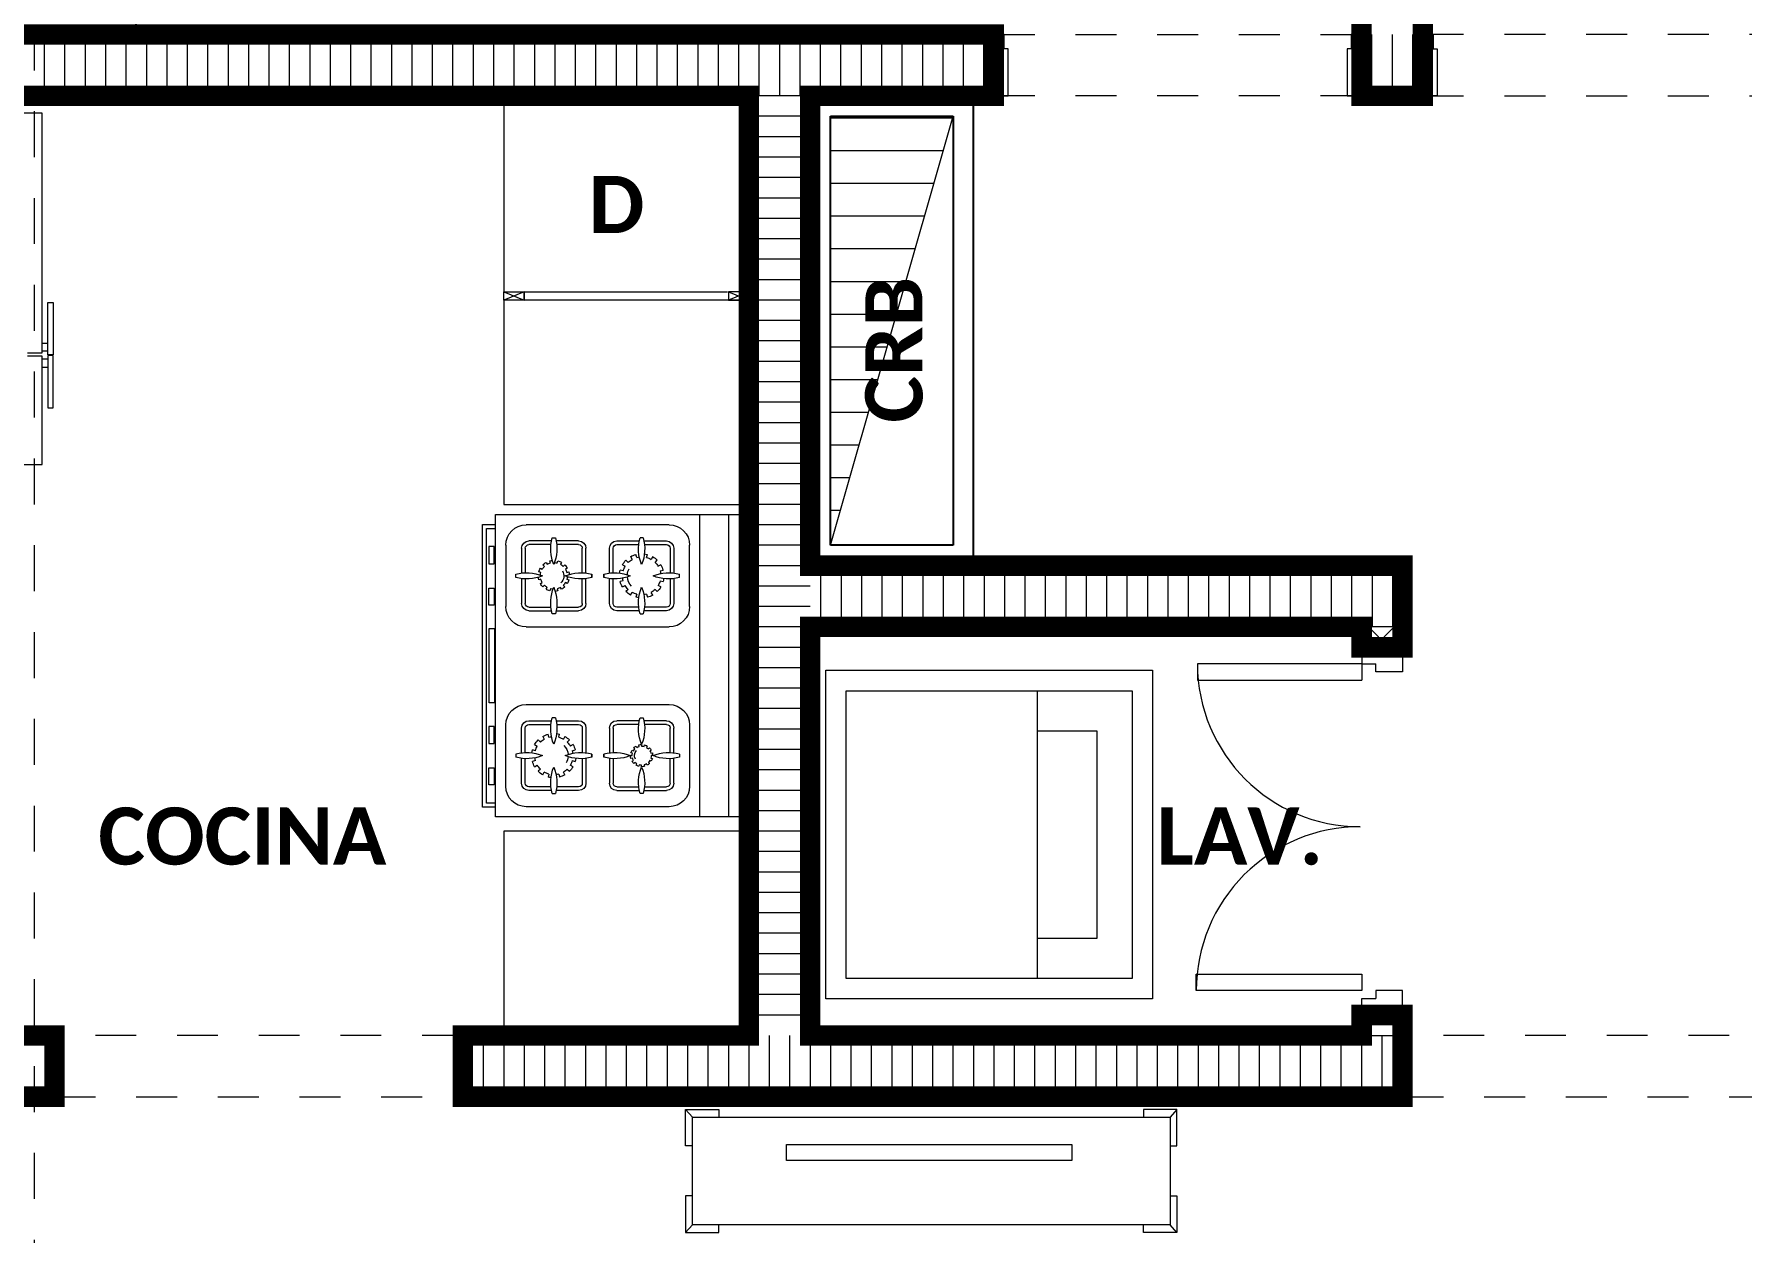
# Model space of a CAD drawing. Header units: metres. Extents: x -144 to 1000, y -717 to 29.
# Drawn here: x 642.254 to 646.436, y -554.597 to -551.663 of the extents above; entities that cross this region are included whole.
import ezdxf

# ---------------------------------------------------------------- set-up
doc = ezdxf.new("R2010")
doc.units = ezdxf.units.M
for name, pattern in [('Basculante', [0.11625, 0.075, -0.04125]), ('basculante modificado', [0.18, 0.1125, -0.0675]), ('Trazo', [0.45, 0.225, -0.225])]:
    doc.linetypes.add(name, pattern=pattern)
doc.layers.get('0').update_dxf_attribs({"color": 1})
doc.layers.add('00-MEDICION', color=30, linetype='Continuous')
for name, color, linetype, lineweight in [('A-DETL', 1, 'Continuous', 9), ('A-DETL-GENF', 1, 'Continuous', 9), ('A-DETL-MEDM', 1, 'Continuous', 30), ('A-DETL-THIN', 1, 'Continuous', 9), ('A-DOOR', 1, 'Continuous', 9), ('A-DOOR-FRAM', 1, 'Continuous', 9), ('A-DOOR-HDLN', 1, 'Trazo', 20), ('A-FLOR', 2, 'Continuous', 9), ('A-GENM', 1, 'Continuous', 9), ('A-WALL', 4, 'Continuous', 9), ('G-ANNO-TEXT', 2, 'Continuous', 9), ('G-IMPT', 1, 'Continuous', 9), ('I-FURN', 2, 'Continuous', 9)]:
    doc.layers.add(name, color=color, linetype=linetype, lineweight=lineweight)
doc.layers.add('A-WALL-PATT', color=7, linetype='Continuous', lineweight=35, true_color=0x9c9c9c)
doc.styles.add('Calibri_B', font='calibrib.ttf', dxfattribs={"height": 0.165})

# ---------------------------------------------------------------- blocks, each defined once
blk = doc.blocks.new('ESTUFA TIPO - 13-estufa_dwg-319792-Nivel 9')
at = {"layer": 'G-IMPT'}
for p, q in [((-2234.0276, 503.5424), (-2234.0276, 504.2824)), ((-2233.957, 503.5424), (-2233.957, 504.2824)), ((-2233.882, 504.2574), (-2233.532, 504.2574)), ((-2233.8184, 504.2253), (-2233.8106, 504.2253)), ((-2233.5956, 504.2253), (-2233.6034, 504.2253)), ((-2233.932, 504.0574), (-2233.932, 504.2074)), ((-2233.8932, 504.1999), (-2233.8932, 504.1391)), ((-2233.8842, 504.1999), (-2233.8842, 504.1398)), ((-2233.8201, 504.2179), (-2233.8752, 504.2179)), ((-2233.8214, 504.2089), (-2233.8752, 504.2089)), ((-2233.8417, 504.1795), (-2233.8378, 504.1728)), ((-2233.8266, 504.1775), (-2233.8286, 504.1849)), ((-2233.7537, 504.2179), (-2233.8089, 504.2179)), ((-2233.7537, 504.2089), (-2233.8076, 504.2089)), ((-2233.8024, 504.1775), (-2233.8004, 504.1849)), ((-2233.7873, 504.1795), (-2233.7912, 504.1728)), ((-2233.7447, 504.1398), (-2233.7447, 504.1999)), ((-2233.7357, 504.1391), (-2233.7357, 504.1999)), ((-2233.6782, 504.1391), (-2233.6782, 504.1999)), ((-2233.6692, 504.1398), (-2233.6692, 504.1999)), ((-2233.6602, 504.2179), (-2233.6051, 504.2179)), ((-2233.6602, 504.2089), (-2233.6064, 504.2089)), ((-2233.5939, 504.2179), (-2233.5387, 504.2179)), ((-2233.5926, 504.2089), (-2233.5387, 504.2089)), ((-2233.5297, 504.1999), (-2233.5297, 504.1398)), ((-2233.5207, 504.1999), (-2233.5207, 504.1391)), ((-2233.482, 504.2074), (-2233.482, 504.0574)), ((-2233.9074, 504.1285), (-2233.9074, 504.1363)), ((-2233.8596, 504.1445), (-2233.867, 504.1465)), ((-2233.8615, 504.1596), (-2233.8549, 504.1558)), ((-2233.8475, 504.1654), (-2233.8529, 504.1708)), ((-2233.7815, 504.1654), (-2233.7761, 504.1708)), ((-2233.7675, 504.1596), (-2233.7741, 504.1558)), ((-2233.7694, 504.1445), (-2233.762, 504.1465)), ((-2233.631, 504.1409), (-2233.6362, 504.1423)), ((-2233.6324, 504.1514), (-2233.6278, 504.1488)), ((-2233.6226, 504.1555), (-2233.6264, 504.1593)), ((-2233.6185, 504.1654), (-2233.6158, 504.1607)), ((-2233.608, 504.164), (-2233.6093, 504.1692)), ((-2233.591, 504.164), (-2233.5897, 504.1692)), ((-2233.5805, 504.1654), (-2233.5832, 504.1607)), ((-2233.5764, 504.1555), (-2233.5726, 504.1593)), ((-2233.5666, 504.1514), (-2233.5712, 504.1488)), ((-2233.568, 504.1409), (-2233.5628, 504.1423)), ((-2233.5066, 504.1285), (-2233.5066, 504.1363)), ((-2233.8932, 504.1257), (-2233.8932, 504.0649)), ((-2233.8842, 504.125), (-2233.8842, 504.0649)), ((-2233.8596, 504.1204), (-2233.867, 504.1184)), ((-2233.8615, 504.1053), (-2233.8549, 504.1091)), ((-2233.8475, 504.0994), (-2233.8529, 504.094)), ((-2233.7815, 504.0994), (-2233.7761, 504.094)), ((-2233.7675, 504.1053), (-2233.7741, 504.1091)), ((-2233.7694, 504.1204), (-2233.762, 504.1184)), ((-2233.7447, 504.0649), (-2233.7447, 504.125)), ((-2233.7357, 504.0649), (-2233.7357, 504.1257)), ((-2233.6782, 504.0649), (-2233.6782, 504.1257)), ((-2233.6692, 504.0649), (-2233.6692, 504.125)), ((-2233.631, 504.124), (-2233.6362, 504.1226)), ((-2233.6324, 504.1134), (-2233.6278, 504.1161)), ((-2233.6226, 504.1093), (-2233.6264, 504.1055)), ((-2233.6185, 504.0995), (-2233.6158, 504.1041)), ((-2233.608, 504.1009), (-2233.6093, 504.0957)), ((-2233.591, 504.1009), (-2233.5897, 504.0957)), ((-2233.5805, 504.0995), (-2233.5832, 504.1041)), ((-2233.5764, 504.1093), (-2233.5726, 504.1055)), ((-2233.5666, 504.1134), (-2233.5712, 504.1161)), ((-2233.568, 504.124), (-2233.5628, 504.1226)), ((-2233.5297, 504.125), (-2233.5297, 504.0649)), ((-2233.5207, 504.1257), (-2233.5207, 504.0649)), ((-2233.8752, 504.0559), (-2233.8214, 504.0559)), ((-2233.8417, 504.0854), (-2233.8378, 504.092)), ((-2233.8266, 504.0874), (-2233.8286, 504.08)), ((-2233.8076, 504.0559), (-2233.7537, 504.0559)), ((-2233.8024, 504.0874), (-2233.8004, 504.08)), ((-2233.7873, 504.0854), (-2233.7912, 504.092)), ((-2233.6064, 504.0559), (-2233.6602, 504.0559)), ((-2233.5387, 504.0559), (-2233.5926, 504.0559)), ((-2233.8752, 504.0469), (-2233.8201, 504.0469)), ((-2233.8106, 504.0396), (-2233.8184, 504.0396)), ((-2233.8089, 504.0469), (-2233.7537, 504.0469)), ((-2233.6051, 504.0469), (-2233.6602, 504.0469)), ((-2233.6034, 504.0396), (-2233.5956, 504.0396)), ((-2233.5387, 504.0469), (-2233.5939, 504.0469)), ((-2233.532, 504.0074), (-2233.882, 504.0074)), ((-2233.532, 503.8174), (-2233.882, 503.8174)), ((-2233.932, 503.7674), (-2233.932, 503.6174)), ((-2233.8932, 503.6991), (-2233.8932, 503.7599)), ((-2233.8842, 503.6998), (-2233.8842, 503.7599)), ((-2233.8752, 503.7779), (-2233.8201, 503.7779)), ((-2233.8752, 503.7689), (-2233.8214, 503.7689)), ((-2233.8106, 503.7853), (-2233.8184, 503.7853)), ((-2233.8089, 503.7779), (-2233.7537, 503.7779)), ((-2233.8076, 503.7689), (-2233.7537, 503.7689)), ((-2233.7447, 503.7599), (-2233.7447, 503.6998)), ((-2233.7357, 503.7599), (-2233.7357, 503.6991)), ((-2233.6782, 503.7599), (-2233.6782, 503.6991)), ((-2233.6692, 503.7599), (-2233.6692, 503.6998)), ((-2233.6051, 503.7779), (-2233.6602, 503.7779)), ((-2233.6064, 503.7689), (-2233.6602, 503.7689)), ((-2233.6034, 503.7853), (-2233.5956, 503.7853)), ((-2233.5387, 503.7779), (-2233.5939, 503.7779)), ((-2233.5387, 503.7689), (-2233.5926, 503.7689)), ((-2233.5297, 503.6998), (-2233.5297, 503.7599)), ((-2233.5207, 503.6991), (-2233.5207, 503.7599)), ((-2233.482, 503.6174), (-2233.482, 503.7674)), ((-2233.8205, 503.715), (-2233.8215, 503.7187)), ((-2233.8145, 503.7196), (-2233.8145, 503.7158)), ((-2233.8085, 503.715), (-2233.8075, 503.7187)), ((-2233.6465, 503.7196), (-2233.6399, 503.7158)), ((-2233.6325, 503.7254), (-2233.6379, 503.7308)), ((-2233.6267, 503.7395), (-2233.6228, 503.7328)), ((-2233.6116, 503.7375), (-2233.6136, 503.7449)), ((-2233.5874, 503.7375), (-2233.5854, 503.7449)), ((-2233.5723, 503.7395), (-2233.5762, 503.7328)), ((-2233.5665, 503.7254), (-2233.5611, 503.7308)), ((-2233.5525, 503.7196), (-2233.5591, 503.7158)), ((-2233.9074, 503.6963), (-2233.9074, 503.6885)), ((-2233.8932, 503.6249), (-2233.8932, 503.6857)), ((-2233.8842, 503.6249), (-2233.8842, 503.685)), ((-2233.8417, 503.6924), (-2233.8378, 503.6924)), ((-2233.837, 503.6985), (-2233.8407, 503.6995)), ((-2233.837, 503.6864), (-2233.8407, 503.6854)), ((-2233.838, 503.706), (-2233.8347, 503.7041)), ((-2233.838, 503.6788), (-2233.8347, 503.6808)), ((-2233.831, 503.7089), (-2233.8337, 503.7116)), ((-2233.831, 503.6759), (-2233.8337, 503.6732)), ((-2233.8281, 503.7159), (-2233.8262, 503.7126)), ((-2233.8009, 503.7159), (-2233.8028, 503.7126)), ((-2233.798, 503.7089), (-2233.7953, 503.7116)), ((-2233.798, 503.6759), (-2233.7953, 503.6732)), ((-2233.791, 503.706), (-2233.7943, 503.7041)), ((-2233.791, 503.6788), (-2233.7943, 503.6808)), ((-2233.792, 503.6985), (-2233.7883, 503.6995)), ((-2233.792, 503.6864), (-2233.7883, 503.6854)), ((-2233.7873, 503.6924), (-2233.7912, 503.6924)), ((-2233.7447, 503.685), (-2233.7447, 503.6249)), ((-2233.7357, 503.6857), (-2233.7357, 503.6249)), ((-2233.6782, 503.6857), (-2233.6782, 503.6249)), ((-2233.6692, 503.685), (-2233.6692, 503.6249)), ((-2233.6446, 503.7045), (-2233.652, 503.7065)), ((-2233.6446, 503.6804), (-2233.652, 503.6784)), ((-2233.5544, 503.7045), (-2233.547, 503.7065)), ((-2233.5544, 503.6804), (-2233.547, 503.6784)), ((-2233.5297, 503.6249), (-2233.5297, 503.685)), ((-2233.5207, 503.6249), (-2233.5207, 503.6857)), ((-2233.5066, 503.6963), (-2233.5066, 503.6885)), ((-2233.8281, 503.6689), (-2233.8262, 503.6722)), ((-2233.8205, 503.6699), (-2233.8215, 503.6662)), ((-2233.8145, 503.6653), (-2233.8145, 503.6691)), ((-2233.8085, 503.6699), (-2233.8075, 503.6662)), ((-2233.8009, 503.6689), (-2233.8028, 503.6722)), ((-2233.6465, 503.6653), (-2233.6399, 503.6691)), ((-2233.6325, 503.6594), (-2233.6379, 503.654)), ((-2233.6267, 503.6454), (-2233.6228, 503.652)), ((-2233.6116, 503.6474), (-2233.6136, 503.64)), ((-2233.5874, 503.6474), (-2233.5854, 503.64)), ((-2233.5723, 503.6454), (-2233.5762, 503.652)), ((-2233.5665, 503.6594), (-2233.5611, 503.654)), ((-2233.5525, 503.6653), (-2233.5591, 503.6691)), ((-2233.8214, 503.6159), (-2233.8752, 503.6159)), ((-2233.8201, 503.6069), (-2233.8752, 503.6069)), ((-2233.8184, 503.5996), (-2233.8106, 503.5996)), ((-2233.7537, 503.6069), (-2233.8089, 503.6069)), ((-2233.7537, 503.6159), (-2233.8076, 503.6159)), ((-2233.6602, 503.6159), (-2233.6064, 503.6159)), ((-2233.6602, 503.6069), (-2233.6051, 503.6069)), ((-2233.5956, 503.5996), (-2233.6034, 503.5996)), ((-2233.5939, 503.6069), (-2233.5387, 503.6069)), ((-2233.5926, 503.6159), (-2233.5387, 503.6159)), ((-2233.882, 503.5674), (-2233.532, 503.5674))]:
    blk.add_line(p, q, dxfattribs=at)
at = {"layer": 'G-IMPT', "flags": 128}
for points in [[(-2234.057, 504.2824), (-2234.057, 503.5424), (-2233.457, 503.5424), (-2233.457, 504.2824)], [(-2233.4538, 504.1621), (-2233.4538, 504.2041), (-2233.4404, 504.2041), (-2233.4404, 504.1621)], [(-2233.7216, 504.1363), (-2233.7216, 504.1285)], [(-2233.6924, 504.1363), (-2233.6924, 504.1285)], [(-2233.4538, 504.1027), (-2233.4538, 504.0608), (-2233.4404, 504.0608), (-2233.4404, 504.1027)], [(-2233.4543, 504.0034), (-2233.4543, 503.8215), (-2233.4409, 503.8215), (-2233.4409, 504.0034)], [(-2233.4538, 503.7221), (-2233.4538, 503.7641), (-2233.4404, 503.7641), (-2233.4404, 503.7221)], [(-2233.7216, 503.6963), (-2233.7216, 503.6885)], [(-2233.6924, 503.6885), (-2233.6924, 503.6963)], [(-2233.4538, 503.6627), (-2233.4538, 503.6208), (-2233.4404, 503.6208), (-2233.4404, 503.6627)]]:
    blk.add_lwpolyline(points, close=True, dxfattribs=at)
for points in [[(-2233.457, 503.5664), (-2233.4247, 503.5664), (-2233.4247, 504.2584), (-2233.457, 504.2584)], [(-2233.457, 503.5764), (-2233.4347, 503.5764), (-2233.4347, 504.2484), (-2233.457, 504.2484)]]:
    blk.add_lwpolyline(points, dxfattribs=at)
at = {"layer": 'G-IMPT'}
for centre, radius, start, end in [((-2233.882, 504.2074), 0.05, 90, 180), ((-2233.7205, 504.1985), 0.1015, 164.6884, 202.146), ((-2233.9085, 504.1985), 0.1015, 337.854, 15.3116), ((-2233.5055, 504.1985), 0.1015, 164.6884, 202.146), ((-2233.6935, 504.1985), 0.1015, 337.854, 15.3116), ((-2233.532, 504.2074), 0.05, 360, 90), ((-2233.8752, 504.1999), 0.018, 90, 180), ((-2233.8752, 504.1999), 0.009, 90, 180), ((-2233.8145, 504.1324), 0.0543, 120, 135), ((-2233.8145, 504.1324), 0.0467, 105, 120), ((-2233.8145, 504.1324), 0.0543, 97.1393, 105), ((-2233.8145, 504.1324), 0.0467, 75, 83.1767), ((-2233.8145, 504.1324), 0.0543, 60, 75), ((-2233.7537, 504.1999), 0.018, 0, 90), ((-2233.7537, 504.1999), 0.009, 0, 90), ((-2233.6602, 504.1999), 0.018, 90, 180), ((-2233.6602, 504.1999), 0.009, 90, 180), ((-2233.5387, 504.1999), 0.018, 0, 90), ((-2233.5387, 504.1999), 0.009, 0, 90), ((-2233.8806, 504.0385), 0.1015, 67.854, 105.3116), ((-2233.8145, 504.1324), 0.0543, 150, 165), ((-2233.8145, 504.1324), 0.0467, 165, 173.1767), ((-2233.8145, 504.1324), 0.0467, 135, 150), ((-2233.8145, 504.1324), 0.0467, 45, 60), ((-2233.7484, 504.0385), 0.1015, 74.6884, 112.146), ((-2233.7484, 504.0385), 0.1015, 74.6884, 112.146), ((-2233.8145, 504.1324), 0.0351, 4.25, 30), ((-2233.8145, 504.1324), 0.0543, 30, 45), ((-2233.8145, 504.1324), 0.0467, 15, 30), ((-2233.8145, 504.1324), 0.0543, 7.1393, 15), ((-2233.6656, 504.0385), 0.1015, 67.854, 105.3116), ((-2233.6656, 504.0385), 0.1015, 67.854, 105.3116), ((-2233.5995, 504.1324), 0.038, 165, 174.7459), ((-2233.5995, 504.1324), 0.038, 135, 150), ((-2233.5995, 504.1324), 0.0327, 150, 165), ((-2233.5995, 504.1324), 0.0245, 150, 225), ((-2233.5995, 504.1324), 0.0327, 120, 135), ((-2233.5995, 504.1324), 0.038, 105, 120), ((-2233.5995, 504.1324), 0.0327, 93.1677, 105), ((-2233.5995, 504.1324), 0.038, 75, 84.7459), ((-2233.5995, 504.1324), 0.0327, 60, 75), ((-2233.5995, 504.1324), 0.038, 45, 60), ((-2233.5995, 504.1324), 0.0327, 30, 45), ((-2233.5334, 504.0385), 0.1015, 74.6884, 112.146), ((-2233.5995, 504.1324), 0.0327, 3.1677, 15), ((-2233.5995, 504.1324), 0.038, 15, 30), ((-2233.8806, 504.2264), 0.1015, 254.6884, 292.146), ((-2233.8145, 504.1324), 0.0543, 187.1393, 195), ((-2233.8145, 504.1324), 0.0543, 210, 225), ((-2233.8145, 504.1324), 0.0467, 195, 210), ((-2233.8145, 504.1324), 0.0467, 225, 240), ((-2233.7205, 504.0663), 0.1015, 157.854, 195.3116), ((-2233.9085, 504.0663), 0.1015, 344.6884, 22.146), ((-2233.8145, 504.1324), 0.0351, 315, 355.75), ((-2233.8145, 504.1324), 0.0543, 300, 315), ((-2233.7484, 504.2264), 0.1015, 247.854, 285.3116), ((-2233.7484, 504.2264), 0.1015, 247.854, 285.3116), ((-2233.8145, 504.1324), 0.0467, 315, 330), ((-2233.8145, 504.1324), 0.0467, 345, 353.1767), ((-2233.8145, 504.1324), 0.0543, 330, 345), ((-2233.6656, 504.2264), 0.1015, 254.6884, 292.146), ((-2233.6656, 504.2264), 0.1015, 254.6884, 292.146), ((-2233.5995, 504.1324), 0.038, 195, 210), ((-2233.5995, 504.1324), 0.0327, 183.1677, 195), ((-2233.5995, 504.1324), 0.0327, 210, 225), ((-2233.5995, 504.1324), 0.038, 225, 240), ((-2233.5995, 504.1324), 0.0327, 240, 255), ((-2233.5995, 504.1324), 0.038, 255, 264.7459), ((-2233.5055, 504.0663), 0.1015, 157.854, 195.3116), ((-2233.6935, 504.0663), 0.1015, 344.6884, 22.146), ((-2233.5995, 504.1324), 0.0327, 273.1677, 285), ((-2233.5995, 504.1324), 0.038, 285, 300), ((-2233.5995, 504.1324), 0.0327, 300, 315), ((-2233.5995, 504.1324), 0.038, 315, 330), ((-2233.5334, 504.2264), 0.1015, 247.854, 285.3116), ((-2233.5995, 504.1324), 0.0327, 330, 345), ((-2233.5995, 504.1324), 0.038, 345, 354.7459), ((-2233.882, 504.0574), 0.05, 180, 270), ((-2233.8752, 504.0649), 0.018, 180, 270), ((-2233.8752, 504.0649), 0.009, 180, 270), ((-2233.8145, 504.1324), 0.0543, 240, 255), ((-2233.8145, 504.1324), 0.0467, 255, 263.1767), ((-2233.8145, 504.1324), 0.0543, 277.1393, 285), ((-2233.8145, 504.1324), 0.0467, 285, 300), ((-2233.7537, 504.0649), 0.018, 270, 0), ((-2233.7537, 504.0649), 0.009, 270, 0), ((-2233.6602, 504.0649), 0.018, 180, 270), ((-2233.6602, 504.0649), 0.009, 180, 270), ((-2233.5387, 504.0649), 0.009, 270, 360), ((-2233.5387, 504.0649), 0.018, 270, 0), ((-2233.532, 504.0574), 0.05, 270, 0), ((-2233.882, 503.7674), 0.05, 90, 180), ((-2233.532, 503.7674), 0.05, 360, 90), ((-2233.8752, 503.7599), 0.018, 90, 180), ((-2233.8752, 503.7599), 0.009, 90, 180), ((-2233.7205, 503.7585), 0.1015, 164.6884, 202.146), ((-2233.9085, 503.7585), 0.1015, 337.854, 15.3116), ((-2233.7537, 503.7599), 0.018, 0, 90), ((-2233.7537, 503.7599), 0.009, 0, 90), ((-2233.6602, 503.7599), 0.018, 90, 180), ((-2233.6602, 503.7599), 0.009, 90, 180), ((-2233.5055, 503.7585), 0.1015, 164.6884, 202.146), ((-2233.6935, 503.7585), 0.1015, 337.854, 15.3116), ((-2233.5387, 503.7599), 0.018, 0, 90), ((-2233.5387, 503.7599), 0.009, 0, 90), ((-2233.8145, 503.6924), 0.0272, 105, 120), ((-2233.8145, 503.6924), 0.0272, 75, 90), ((-2233.5995, 503.6924), 0.0543, 150, 165), ((-2233.5995, 503.6924), 0.0467, 135, 150), ((-2233.5995, 503.6924), 0.0543, 120, 135), ((-2233.5995, 503.6924), 0.0351, 135, 175.75), ((-2233.5995, 503.6924), 0.0467, 105, 120), ((-2233.5995, 503.6924), 0.0543, 97.1393, 105), ((-2233.5995, 503.6924), 0.0467, 75, 83.1767), ((-2233.5995, 503.6924), 0.0543, 60, 75), ((-2233.5995, 503.6924), 0.0467, 45, 60), ((-2233.5995, 503.6924), 0.0543, 30, 45), ((-2233.8806, 503.5985), 0.1015, 67.854, 105.3116), ((-2233.8806, 503.7864), 0.1015, 254.6884, 292.146), ((-2233.8145, 503.6924), 0.0272, 165, 180), ((-2233.8145, 503.6924), 0.0272, 195, 210), ((-2233.8145, 503.6924), 0.0272, 135, 150), ((-2233.8145, 503.6924), 0.0233, 180, 195), ((-2233.8145, 503.6924), 0.0233, 150, 165), ((-2233.8145, 503.6924), 0.0233, 210, 225), ((-2233.8145, 503.6924), 0.0233, 120, 135), ((-2233.8145, 503.6924), 0.0233, 90, 105), ((-2233.8145, 503.6924), 0.0233, 60, 75), ((-2233.8145, 503.6924), 0.0233, 300, 315), ((-2233.8145, 503.6924), 0.0175, 330, 45), ((-2233.8145, 503.6924), 0.0272, 45, 60), ((-2233.8145, 503.6924), 0.0233, 30, 45), ((-2233.8145, 503.6924), 0.0272, 315, 330), ((-2233.8145, 503.6924), 0.0233, 330, 345), ((-2233.8145, 503.6924), 0.0233, 360, 15), ((-2233.8145, 503.6924), 0.0272, 15, 30), ((-2233.8145, 503.6924), 0.0272, 345, 360), ((-2233.7484, 503.5985), 0.1015, 74.6884, 112.146), ((-2233.7484, 503.5985), 0.1015, 74.6884, 112.146), ((-2233.7484, 503.7864), 0.1015, 247.854, 285.3116), ((-2233.7484, 503.7864), 0.1015, 247.854, 285.3116), ((-2233.6656, 503.5985), 0.1015, 67.854, 105.3116), ((-2233.6656, 503.5985), 0.1015, 67.854, 105.3116), ((-2233.6656, 503.7864), 0.1015, 254.6884, 292.146), ((-2233.6656, 503.7864), 0.1015, 254.6884, 292.146), ((-2233.5995, 503.6924), 0.0543, 187.1393, 195), ((-2233.5995, 503.6924), 0.0467, 165, 173.1767), ((-2233.5995, 503.6924), 0.0467, 195, 210), ((-2233.5995, 503.6924), 0.0351, 184.25, 210), ((-2233.5334, 503.5985), 0.1015, 74.6884, 112.146), ((-2233.5334, 503.7864), 0.1015, 247.854, 285.3116), ((-2233.5995, 503.6924), 0.0467, 15, 30), ((-2233.5995, 503.6924), 0.0467, 345, 353.1767), ((-2233.5995, 503.6924), 0.0543, 330, 345), ((-2233.5995, 503.6924), 0.0543, 7.1393, 15), ((-2233.8145, 503.6924), 0.0272, 225, 240), ((-2233.8145, 503.6924), 0.0233, 240, 255), ((-2233.7205, 503.6263), 0.1015, 157.854, 195.3116), ((-2233.8145, 503.6924), 0.0272, 255, 270), ((-2233.8145, 503.6924), 0.0233, 270, 285), ((-2233.9085, 503.6263), 0.1015, 344.6884, 22.146), ((-2233.8145, 503.6924), 0.0272, 285, 300), ((-2233.5995, 503.6924), 0.0543, 210, 225), ((-2233.5995, 503.6924), 0.0467, 225, 240), ((-2233.5995, 503.6924), 0.0543, 240, 255), ((-2233.5995, 503.6924), 0.0467, 255, 263.1767), ((-2233.5055, 503.6263), 0.1015, 157.854, 195.3116), ((-2233.6935, 503.6263), 0.1015, 344.6884, 22.146), ((-2233.5995, 503.6924), 0.0543, 277.1393, 285), ((-2233.5995, 503.6924), 0.0467, 285, 300), ((-2233.5995, 503.6924), 0.0543, 300, 315), ((-2233.5995, 503.6924), 0.0467, 315, 330), ((-2233.882, 503.6174), 0.05, 180, 270), ((-2233.8752, 503.6249), 0.018, 180, 270), ((-2233.8752, 503.6249), 0.009, 180, 270), ((-2233.7537, 503.6249), 0.009, 270, 0), ((-2233.7537, 503.6249), 0.018, 270, 360), ((-2233.6602, 503.6249), 0.018, 180, 270), ((-2233.6602, 503.6249), 0.009, 180, 270), ((-2233.5387, 503.6249), 0.018, 270, 360), ((-2233.5387, 503.6249), 0.009, 270, 0), ((-2233.532, 503.6174), 0.05, 270, 0)]:
    blk.add_arc(centre, radius, start, end, dxfattribs=at)
blk = doc.blocks.new('A')
at = {"layer": 'A-DETL', "color": 7, "linetype": 'basculante modificado'}
blk.add_line((641.201, -487.8986), (641.201, -496.4986), dxfattribs=at)
at = {"layer": 'A-DETL-GENF', "linetype": 'Basculante'}
for p, q in [((643.5508, -491.0486), (643.5508, -490.8986)), ((643.5508, -490.8986), (644.4508, -490.8986)), ((644.4508, -490.8986), (644.4508, -491.0486)), ((644.601, -490.8986), (644.601, -491.0486)), ((645.501, -490.8986), (644.601, -490.8986)), ((644.4508, -491.0486), (643.5508, -491.0486)), ((644.601, -491.0486), (645.501, -491.0486)), ((642.2508, -493.3486), (641.2508, -493.3486)), ((645.5513, -493.3486), (644.5513, -493.3486)), ((641.2508, -493.4986), (642.2508, -493.4986)), ((644.5513, -493.4986), (645.5513, -493.4986))]:
    blk.add_line(p, q, dxfattribs=at)
at = {"layer": 'A-DETL-GENF', "color": 251, "true_color": 0x535353}
for p, q in [((643.151, -491.1026), (643.4499, -491.1026)), ((643.151, -491.1826), (643.427, -491.1826)), ((643.151, -491.2626), (643.4042, -491.2626)), ((643.151, -491.3426), (643.3813, -491.3426)), ((643.151, -491.4226), (643.3584, -491.4226)), ((643.151, -491.5026), (643.3356, -491.5026)), ((643.151, -491.5826), (643.3127, -491.5826)), ((643.151, -491.6626), (643.2899, -491.6626)), ((643.151, -491.7426), (643.267, -491.7426)), ((643.151, -491.8226), (643.2442, -491.8226)), ((643.151, -491.9026), (643.2213, -491.9026)), ((643.151, -491.9826), (643.1984, -491.9826)), ((643.151, -492.0626), (643.1756, -492.0626)), ((643.151, -492.1426), (643.1527, -492.1426))]:
    blk.add_line(p, q, dxfattribs=at)
at = {"layer": 'A-DETL-MEDM'}
for p, q in [((641.2508, -493.3486), (641.2508, -493.4986)), ((642.2508, -493.4986), (642.2508, -493.3486)), ((644.5513, -493.3486), (644.5513, -493.4986))]:
    blk.add_line(p, q, dxfattribs=at)
at = {"layer": 'A-DETL-THIN'}
for p, q in [((643.151, -491.0986), (643.151, -492.1486)), ((643.151, -492.1486), (643.451, -491.0986)), ((643.451, -491.0986), (643.151, -491.0986))]:
    blk.add_line(p, q, dxfattribs=at)
at = {"layer": 'A-DOOR'}
for p, q in [((644.4508, -490.8986), (644.4508, -491.0486)), ((644.601, -490.8986), (644.601, -491.0486))]:
    blk.add_line(p, q, dxfattribs=at)
at = {"layer": 'A-DOOR', "lineweight": 15}
for p, q in [((644.0492, -492.4389), (644.0492, -492.4789)), ((644.4513, -492.4389), (644.0492, -492.4389)), ((644.4513, -492.4389), (644.4513, -492.4789)), ((644.0492, -492.4789), (644.4513, -492.4789)), ((644.0463, -493.1986), (644.4513, -493.1986)), ((644.0463, -493.2386), (644.0463, -493.1986)), ((644.4513, -493.1986), (644.4513, -493.2386)), ((644.4513, -493.2386), (644.0463, -493.2386))]:
    blk.add_line(p, q, dxfattribs=at)
at = {"layer": 'A-DOOR'}
for centre, radius, start, end in [((644.4479, -492.4389), 0.3987, 180, 270), ((644.4472, -493.2386), 0.4009, 89.9052, 180)]:
    blk.add_arc(centre, radius, start, end, dxfattribs=at)
at = {"layer": 'A-DOOR-FRAM'}
for p, q in [((643.5758, -490.8986), (643.5508, -490.8986)), ((643.5758, -490.9336), (643.5758, -490.8986)), ((644.4508, -490.8986), (644.4258, -490.8986)), ((644.4258, -490.8986), (644.4258, -490.9336)), ((644.601, -490.8986), (644.626, -490.8986)), ((644.626, -490.8986), (644.626, -490.9336)), ((643.5858, -490.9336), (643.5758, -490.9336)), ((643.5858, -491.0486), (643.5858, -490.9336)), ((644.4258, -490.9336), (644.4158, -490.9336)), ((644.4158, -490.9336), (644.4158, -491.0486)), ((644.626, -490.9336), (644.636, -490.9336)), ((644.636, -490.9336), (644.636, -491.0486)), ((643.5508, -491.0486), (643.5858, -491.0486)), ((644.4158, -491.0486), (644.4508, -491.0486)), ((644.636, -491.0486), (644.601, -491.0486)), ((644.4513, -492.3986), (644.4513, -492.4389)), ((644.4513, -492.3986), (644.5513, -492.3986)), ((644.5513, -492.3986), (644.5513, -492.4586)), ((644.4513, -492.4389), (644.4863, -492.4389)), ((644.4863, -492.4586), (644.4863, -492.4389)), ((644.5513, -492.4586), (644.4863, -492.4586)), ((644.4513, -493.2582), (644.4863, -493.2582)), ((644.4513, -493.2986), (644.4513, -493.2582)), ((644.4863, -493.2386), (644.4863, -493.2582)), ((644.5513, -493.2386), (644.4863, -493.2386)), ((644.5513, -493.2986), (644.5513, -493.2386)), ((644.4513, -493.2986), (644.5513, -493.2986))]:
    blk.add_line(p, q, dxfattribs=at)
at = {"layer": 'A-DOOR-HDLN'}
blk.add_line((643.5508, -491.0486), (643.5508, -490.8986), dxfattribs=at)
at = {"layer": 'A-FLOR'}
for p, q in [((642.951, -491.5486), (642.351, -491.5486)), ((642.351, -491.5486), (642.351, -492.0486)), ((642.351, -492.0486), (642.951, -492.0486)), ((642.351, -492.8486), (642.351, -493.3486)), ((642.951, -492.8486), (642.351, -492.8486))]:
    blk.add_line(p, q, dxfattribs=at)
at = {"layer": 'A-GENM', "lineweight": 25}
for p, q in [((641.451, -490.8986), (641.451, -489.0986)), ((640.7947, -490.8986), (641.451, -490.8986)), ((643.501, -491.0486), (643.101, -491.0486)), ((643.101, -491.0486), (643.101, -492.1986)), ((643.501, -492.1986), (643.501, -491.0486)), ((643.151, -491.0986), (643.451, -491.0986)), ((643.151, -492.1486), (643.151, -491.0986)), ((643.451, -491.0986), (643.451, -492.1486)), ((643.451, -492.1486), (643.151, -492.1486)), ((643.101, -492.1986), (643.501, -492.1986))]:
    blk.add_line(p, q, dxfattribs=at)
at = {"layer": 'A-WALL', "lineweight": 35}
for p, q in [((644.601, -491.0486), (644.601, -487.5486)), ((644.451, -487.8236), (644.451, -490.8986)), ((643.5508, -490.8986), (640.801, -490.8986)), ((643.5508, -491.0486), (643.5508, -490.8986)), ((644.451, -490.8986), (644.4508, -490.8986)), ((644.4508, -490.8986), (644.4508, -491.0486)), ((640.551, -491.0486), (642.951, -491.0486)), ((642.951, -491.0486), (642.951, -493.3486)), ((643.101, -491.0486), (643.5508, -491.0486)), ((643.101, -492.1986), (643.101, -491.0486)), ((644.4508, -491.0486), (644.601, -491.0486)), ((644.5513, -492.1986), (643.101, -492.1986)), ((644.5513, -492.3986), (644.5513, -492.1986)), ((643.101, -493.3486), (643.101, -492.3486)), ((643.101, -492.3486), (644.4513, -492.3486)), ((644.4513, -492.3486), (644.4513, -492.3986)), ((644.4513, -492.3986), (644.5513, -492.3986)), ((644.4513, -493.2986), (644.4513, -493.3486)), ((644.5513, -493.2986), (644.4513, -493.2986)), ((644.5513, -493.3486), (644.5513, -493.2986)), ((641.2508, -493.3486), (640.551, -493.3486)), ((642.951, -493.3486), (642.2508, -493.3486)), ((644.4513, -493.3486), (643.101, -493.3486)), ((641.0508, -493.4986), (641.2508, -493.4986)), ((642.2508, -493.4986), (644.5513, -493.4986))]:
    blk.add_line(p, q, dxfattribs=at)
at = {"layer": 'A-WALL'}
for p, q in [((644.5513, -492.3486), (644.4513, -492.3486)), ((644.4513, -493.3486), (644.5513, -493.3486))]:
    blk.add_line(p, q, dxfattribs=at)
at = {"layer": 'A-WALL-PATT', "color": 8, "lineweight": 5, "true_color": 0x727272}
for p, q in [((641.2256, -490.8986), (641.2256, -491.0486)), ((641.2756, -490.8986), (641.2756, -491.0486)), ((641.3256, -490.8986), (641.3256, -491.0486)), ((641.3756, -490.8986), (641.3756, -491.0486)), ((641.4256, -490.8986), (641.4256, -491.0486)), ((641.4756, -490.8986), (641.4756, -491.0486)), ((641.5256, -490.8986), (641.5256, -491.0486)), ((641.5756, -490.8986), (641.5756, -491.0486)), ((641.6256, -490.8986), (641.6256, -491.0486)), ((641.6756, -490.8986), (641.6756, -491.0486)), ((641.7256, -490.8986), (641.7256, -491.0486)), ((641.7756, -490.8986), (641.7756, -491.0486)), ((641.8256, -490.8986), (641.8256, -491.0486)), ((641.8756, -490.8986), (641.8756, -491.0486)), ((641.9256, -490.8986), (641.9256, -491.0486)), ((641.9756, -490.8986), (641.9756, -491.0486)), ((642.0256, -490.8986), (642.0256, -491.0486)), ((642.0756, -490.8986), (642.0756, -491.0486)), ((642.1256, -490.8986), (642.1256, -491.0486)), ((642.1756, -490.8986), (642.1756, -491.0486)), ((642.2256, -490.8986), (642.2256, -491.0486)), ((642.2756, -490.8986), (642.2756, -491.0486)), ((642.3256, -490.8986), (642.3256, -491.0486)), ((642.3756, -490.8986), (642.3756, -491.0486)), ((642.4256, -490.8986), (642.4256, -491.0486)), ((642.4756, -490.8986), (642.4756, -491.0486)), ((642.5256, -490.8986), (642.5256, -491.0486)), ((642.5756, -490.8986), (642.5756, -491.0486)), ((642.6256, -490.8986), (642.6256, -491.0486)), ((642.6756, -490.8986), (642.6756, -491.0486)), ((642.7256, -490.8986), (642.7256, -491.0486)), ((642.7756, -490.8986), (642.7756, -491.0486)), ((642.8256, -490.8986), (642.8256, -491.0486)), ((642.8756, -490.8986), (642.8756, -491.0486)), ((642.9256, -490.8986), (642.9256, -491.0486)), ((642.9756, -490.8986), (642.9756, -491.0486)), ((643.0256, -490.8986), (643.0256, -491.0486)), ((643.0756, -490.8986), (643.0756, -491.0486)), ((643.1256, -490.8986), (643.1256, -491.0486)), ((643.1756, -490.8986), (643.1756, -491.0486)), ((643.2256, -490.8986), (643.2256, -491.0486)), ((643.2756, -490.8986), (643.2756, -491.0486)), ((643.3256, -490.8986), (643.3256, -491.0486)), ((643.3756, -490.8986), (643.3756, -491.0486)), ((643.4256, -490.8986), (643.4256, -491.0486)), ((643.4756, -490.8986), (643.4756, -491.0486)), ((643.5256, -490.8986), (643.5256, -491.0486)), ((644.4756, -490.8986), (644.4756, -491.0486)), ((644.5256, -490.8986), (644.5256, -491.0486)), ((644.5756, -490.8986), (644.5756, -491.0486)), ((643.101, -491.0486), (642.951, -491.0486)), ((643.101, -491.0986), (642.951, -491.0986)), ((643.101, -491.1486), (642.951, -491.1486)), ((643.101, -491.1986), (642.951, -491.1986)), ((643.101, -491.2486), (642.951, -491.2486)), ((643.101, -491.2986), (642.951, -491.2986)), ((643.101, -491.3486), (642.951, -491.3486)), ((643.101, -491.3986), (642.951, -491.3986)), ((643.101, -491.4486), (642.951, -491.4486)), ((643.101, -491.4986), (642.951, -491.4986)), ((643.101, -491.5486), (642.951, -491.5486)), ((643.101, -491.5986), (642.951, -491.5986)), ((643.101, -491.6486), (642.951, -491.6486)), ((643.101, -491.6986), (642.951, -491.6986)), ((643.101, -491.7486), (642.951, -491.7486)), ((643.101, -491.7986), (642.951, -491.7986)), ((643.101, -491.8486), (642.951, -491.8486)), ((643.101, -491.8986), (642.951, -491.8986)), ((643.101, -491.9486), (642.951, -491.9486)), ((643.101, -491.9986), (642.951, -491.9986)), ((643.101, -492.0486), (642.951, -492.0486)), ((643.101, -492.0986), (642.951, -492.0986)), ((643.101, -492.1486), (642.951, -492.1486)), ((643.101, -492.1986), (642.951, -492.1986)), ((643.1266, -492.1986), (643.1266, -492.3486)), ((643.1766, -492.1986), (643.1766, -492.3486)), ((643.2266, -492.1986), (643.2266, -492.3486)), ((643.2766, -492.1986), (643.2766, -492.3486)), ((643.3266, -492.1986), (643.3266, -492.3486)), ((643.3766, -492.1986), (643.3766, -492.3486)), ((643.4266, -492.1986), (643.4266, -492.3486)), ((643.4766, -492.1986), (643.4766, -492.3486)), ((643.5266, -492.1986), (643.5266, -492.3486)), ((643.5766, -492.1986), (643.5766, -492.3486)), ((643.6266, -492.1986), (643.6266, -492.3486)), ((643.6766, -492.1986), (643.6766, -492.3486)), ((643.7266, -492.1986), (643.7266, -492.3486)), ((643.7766, -492.1986), (643.7766, -492.3486)), ((643.8266, -492.1986), (643.8266, -492.3486)), ((643.8766, -492.1986), (643.8766, -492.3486)), ((643.9266, -492.1986), (643.9266, -492.3486)), ((643.9766, -492.1986), (643.9766, -492.3486)), ((644.0266, -492.1986), (644.0266, -492.3486)), ((644.0766, -492.1986), (644.0766, -492.3486)), ((644.1266, -492.1986), (644.1266, -492.3486)), ((644.1766, -492.1986), (644.1766, -492.3486)), ((644.2266, -492.1986), (644.2266, -492.3486)), ((644.2766, -492.1986), (644.2766, -492.3486)), ((644.3266, -492.1986), (644.3266, -492.3486)), ((644.3766, -492.1986), (644.3766, -492.3486)), ((644.4266, -492.1986), (644.4266, -492.3486)), ((644.4766, -492.1986), (644.4766, -492.3486)), ((644.5266, -492.1986), (644.5266, -492.3486)), ((643.101, -492.2486), (642.951, -492.2486)), ((643.101, -492.2986), (642.951, -492.2986)), ((643.101, -492.3486), (642.951, -492.3486)), ((643.101, -492.3986), (642.951, -492.3986)), ((643.101, -492.4486), (642.951, -492.4486)), ((643.101, -492.4986), (642.951, -492.4986)), ((643.101, -492.5486), (642.951, -492.5486)), ((643.101, -492.5986), (642.951, -492.5986)), ((643.101, -492.6486), (642.951, -492.6486)), ((643.101, -492.6986), (642.951, -492.6986)), ((643.101, -492.7486), (642.951, -492.7486)), ((643.101, -492.7986), (642.951, -492.7986)), ((643.101, -492.8486), (642.951, -492.8486)), ((643.101, -492.8986), (642.951, -492.8986)), ((643.101, -492.9486), (642.951, -492.9486)), ((643.101, -492.9986), (642.951, -492.9986)), ((643.101, -493.0486), (642.951, -493.0486)), ((643.101, -493.0986), (642.951, -493.0986)), ((643.101, -493.1486), (642.951, -493.1486)), ((643.101, -493.1986), (642.951, -493.1986)), ((643.101, -493.2486), (642.951, -493.2486)), ((643.101, -493.2986), (642.951, -493.2986)), ((641.2506, -493.3486), (641.2506, -493.4986)), ((642.3006, -493.3486), (642.3006, -493.4986)), ((642.3506, -493.3486), (642.3506, -493.4986)), ((642.4006, -493.3486), (642.4006, -493.4986)), ((642.4506, -493.3486), (642.4506, -493.4986)), ((642.5006, -493.3486), (642.5006, -493.4986)), ((642.5506, -493.3486), (642.5506, -493.4986)), ((642.6006, -493.3486), (642.6006, -493.4986)), ((642.6506, -493.3486), (642.6506, -493.4986)), ((642.7006, -493.3486), (642.7006, -493.4986)), ((642.7506, -493.3486), (642.7506, -493.4986)), ((642.8006, -493.3486), (642.8006, -493.4986)), ((642.8506, -493.3486), (642.8506, -493.4986)), ((642.9006, -493.3486), (642.9006, -493.4986)), ((642.9506, -493.3486), (642.9506, -493.4986)), ((643.0006, -493.3486), (643.0006, -493.4986)), ((643.0506, -493.3486), (643.0506, -493.4986)), ((643.1006, -493.3486), (643.1006, -493.4986)), ((643.1506, -493.3486), (643.1506, -493.4986)), ((643.2006, -493.3486), (643.2006, -493.4986)), ((643.2506, -493.3486), (643.2506, -493.4986)), ((643.3006, -493.3486), (643.3006, -493.4986)), ((643.3506, -493.3486), (643.3506, -493.4986)), ((643.4006, -493.3486), (643.4006, -493.4986)), ((643.4506, -493.3486), (643.4506, -493.4986)), ((643.5006, -493.3486), (643.5006, -493.4986)), ((643.5506, -493.3486), (643.5506, -493.4986)), ((643.6006, -493.3486), (643.6006, -493.4986)), ((643.6506, -493.3486), (643.6506, -493.4986)), ((643.7006, -493.3486), (643.7006, -493.4986)), ((643.7506, -493.3486), (643.7506, -493.4986)), ((643.8006, -493.3486), (643.8006, -493.4986)), ((643.8506, -493.3486), (643.8506, -493.4986)), ((643.9006, -493.3486), (643.9006, -493.4986)), ((643.9506, -493.3486), (643.9506, -493.4986)), ((644.0006, -493.3486), (644.0006, -493.4986)), ((644.0506, -493.3486), (644.0506, -493.4986)), ((644.1006, -493.3486), (644.1006, -493.4986)), ((644.1506, -493.3486), (644.1506, -493.4986)), ((644.2006, -493.3486), (644.2006, -493.4986)), ((644.2506, -493.3486), (644.2506, -493.4986)), ((644.3006, -493.3486), (644.3006, -493.4986)), ((644.3506, -493.3486), (644.3506, -493.4986)), ((644.4006, -493.3486), (644.4006, -493.4986)), ((644.4506, -493.3486), (644.4506, -493.4986)), ((644.5006, -493.3486), (644.5006, -493.4986)), ((644.5506, -493.3486), (644.5506, -493.4986))]:
    blk.add_line(p, q, dxfattribs=at)
at = {"layer": 'A-WALL-PATT', "color": 8, "lineweight": 5, "true_color": 0x747474}
for p, q in [((644.5177, -492.3986), (644.4677, -492.3486)), ((644.4808, -492.3986), (644.5308, -492.3486)), ((644.4513, -493.3332), (644.4859, -493.2986)), ((644.5513, -493.3372), (644.5126, -493.2986)), ((644.5491, -493.3486), (644.5513, -493.3464))]:
    blk.add_line(p, q, dxfattribs=at)
at = {"layer": 'I-FURN'}
for p, q in [((642.351, -491.0486), (642.401, -491.0636)), ((642.401, -491.0486), (642.351, -491.0636)), ((642.401, -491.0486), (642.351, -491.0486)), ((642.351, -491.0486), (642.351, -491.0636)), ((642.351, -491.0636), (642.351, -491.5286)), ((642.351, -491.0636), (642.401, -491.0636)), ((642.901, -491.0486), (642.401, -491.0486)), ((642.401, -491.0486), (642.401, -491.0636)), ((642.401, -491.0636), (642.401, -491.0486)), ((642.401, -491.0636), (642.901, -491.0636)), ((642.901, -491.0636), (642.901, -491.0486)), ((642.901, -491.0486), (642.951, -491.0636)), ((642.951, -491.0486), (642.901, -491.0636)), ((642.901, -491.0486), (642.951, -491.0486)), ((642.901, -491.0636), (642.901, -491.0486)), ((642.951, -491.0636), (642.901, -491.0636)), ((642.951, -491.0486), (642.951, -491.0636)), ((642.951, -491.0636), (642.951, -491.5286)), ((641.2208, -491.0909), (640.6125, -491.0909)), ((641.2208, -491.6778), (641.2208, -491.0909)), ((642.351, -491.5286), (642.401, -491.5486)), ((642.401, -491.5286), (642.351, -491.5486)), ((642.351, -491.5486), (642.351, -491.5286)), ((642.351, -491.5286), (642.401, -491.5286)), ((642.401, -491.5486), (642.351, -491.5486)), ((642.3987, -491.5286), (642.8987, -491.5286)), ((642.401, -491.5486), (642.401, -491.5286)), ((642.401, -491.5286), (642.401, -491.5486)), ((642.901, -491.5486), (642.401, -491.5486)), ((642.901, -491.5286), (642.901, -491.5486)), ((642.901, -491.5286), (642.951, -491.5486)), ((642.951, -491.5286), (642.901, -491.5486)), ((642.951, -491.5286), (642.901, -491.5286)), ((642.901, -491.5286), (642.901, -491.5486)), ((642.901, -491.5486), (642.951, -491.5486)), ((642.951, -491.5486), (642.951, -491.5286)), ((641.2345, -491.6821), (641.2345, -491.554)), ((641.2345, -491.554), (641.2473, -491.554)), ((641.2473, -491.554), (641.2473, -491.6821)), ((641.2208, -491.6538), (641.2345, -491.6538)), ((641.2345, -491.6734), (641.2208, -491.6734)), ((641.1848, -491.6778), (641.2208, -491.6778)), ((641.2208, -491.6861), (641.1848, -491.6861)), ((641.2208, -491.9509), (641.2208, -491.6861)), ((641.2345, -491.6932), (641.2208, -491.6932)), ((641.2208, -491.7128), (641.2345, -491.7128)), ((641.2473, -491.6821), (641.2345, -491.6821)), ((641.2345, -491.6845), (641.2345, -491.8126)), ((641.2473, -491.6845), (641.2345, -491.6845)), ((641.2473, -491.8126), (641.2473, -491.6845)), ((641.2345, -491.8126), (641.2473, -491.8126)), ((640.6125, -491.9509), (641.2208, -491.9509)), ((643.1391, -492.4546), (643.9391, -492.4546)), ((643.1391, -493.2591), (643.1391, -492.4546)), ((643.9391, -492.4546), (643.9391, -493.2591)), ((643.1891, -492.5046), (643.6564, -492.5046)), ((643.1891, -493.2091), (643.1891, -492.5046)), ((643.1891, -492.5046), (643.8891, -492.5046)), ((643.1891, -493.2091), (643.1891, -492.5046)), ((643.6564, -492.5046), (643.6564, -493.2091)), ((643.6564, -492.5046), (643.6564, -493.2091)), ((643.8891, -492.5046), (643.8891, -493.2091)), ((643.6564, -492.5149), (643.6564, -492.5284)), ((643.8038, -492.6036), (643.6564, -492.6036)), ((643.6564, -492.6036), (643.6564, -493.1101)), ((643.8038, -493.1101), (643.8038, -492.6036)), ((643.6564, -493.1101), (643.8038, -493.1101)), ((643.6564, -493.2091), (643.1891, -493.2091)), ((643.8891, -493.2091), (643.1891, -493.2091)), ((643.9391, -493.2591), (643.1391, -493.2591)), ((642.7961, -493.5295), (642.8776, -493.5295)), ((642.7961, -493.6191), (642.7961, -493.5295)), ((642.7961, -493.5295), (642.8131, -493.5482)), ((642.8131, -493.5482), (643.982, -493.5482)), ((642.8131, -493.8119), (642.8131, -493.5482)), ((642.8776, -493.5295), (642.8776, -493.5482)), ((643.9175, -493.5295), (643.9175, -493.5482)), ((643.999, -493.5295), (643.9175, -493.5295)), ((643.999, -493.5295), (643.982, -493.5482)), ((643.982, -493.5482), (643.982, -493.8119)), ((643.999, -493.6191), (643.999, -493.5295)), ((642.8131, -493.6191), (642.7961, -493.6191)), ((643.0431, -493.6154), (643.742, -493.6154)), ((643.0431, -493.6546), (643.0431, -493.6154)), ((643.742, -493.6154), (643.742, -493.6546)), ((643.982, -493.6191), (643.999, -493.6191)), ((643.742, -493.6546), (643.0431, -493.6546)), ((642.7961, -493.741), (642.7961, -493.8306)), ((642.8131, -493.741), (642.7961, -493.741)), ((643.982, -493.741), (643.999, -493.741)), ((643.999, -493.741), (643.999, -493.8306)), ((642.7961, -493.8306), (642.8131, -493.8119)), ((642.7961, -493.8306), (642.8776, -493.8306)), ((643.982, -493.8119), (642.8131, -493.8119)), ((642.8776, -493.8306), (642.8776, -493.8119)), ((643.9175, -493.8306), (643.9175, -493.8119)), ((643.999, -493.8306), (643.9175, -493.8306)), ((643.999, -493.8306), (643.982, -493.8119))]:
    blk.add_line(p, q, dxfattribs=at)
at = {"extrusion": (0, 0, -1), "zscale": -1}
blk.add_blockref('ESTUFA TIPO - 13-estufa_dwg-319792-Nivel 9', (1591.1262, -996.356), dxfattribs=at)
at = {"layer": 'G-ANNO-TEXT', "style": 'Calibri_B'}
for s, p in [('D', (642.559, -491.3846)), ('COCINA', (641.358, -492.9305)), ('LAV.', (643.9493, -492.9305))]:
    blk.add_text(s, height=0.14, dxfattribs=at).set_placement(p)
blk.add_text('CRB', height=0.14, rotation=90, dxfattribs=at).set_placement((643.3758, -491.8487))

msp = doc.modelspace()

# ---------------------------------------------------------------- linework, layer by layer
at = {"layer": '00-MEDICION', "const_width": 0.05}
for points in [[(645.5044, -548.614), (645.5042, -551.814), (645.6544, -551.814), (645.6544, -548.314)], [(641.604, -551.814), (644.0044, -551.8141), (644.0044, -554.114), (643.3042, -554.114), (643.3042, -554.264), (645.6046, -554.264), (645.6046, -554.064), (645.5046, -554.064), (645.5046, -554.114), (644.1544, -554.114), (644.1544, -553.1141), (645.5046, -553.114), (645.5046, -553.164), (645.6046, -553.164), (645.6046, -552.964), (644.1544, -552.9641), (644.1544, -551.8141), (644.6042, -551.8141), (644.6042, -551.664), (641.8544, -551.664)], [(642.1042, -554.264), (642.304, -554.264), (642.304, -554.114), (641.604, -554.114)]]:
    msp.add_lwpolyline(points, dxfattribs=at)

# ---------------------------------------------------------------- block references
at = {"color": 3}
msp.add_blockref('A', (1.0534, -60.7655), dxfattribs=at)

doc.saveas('drawing.dxf')
